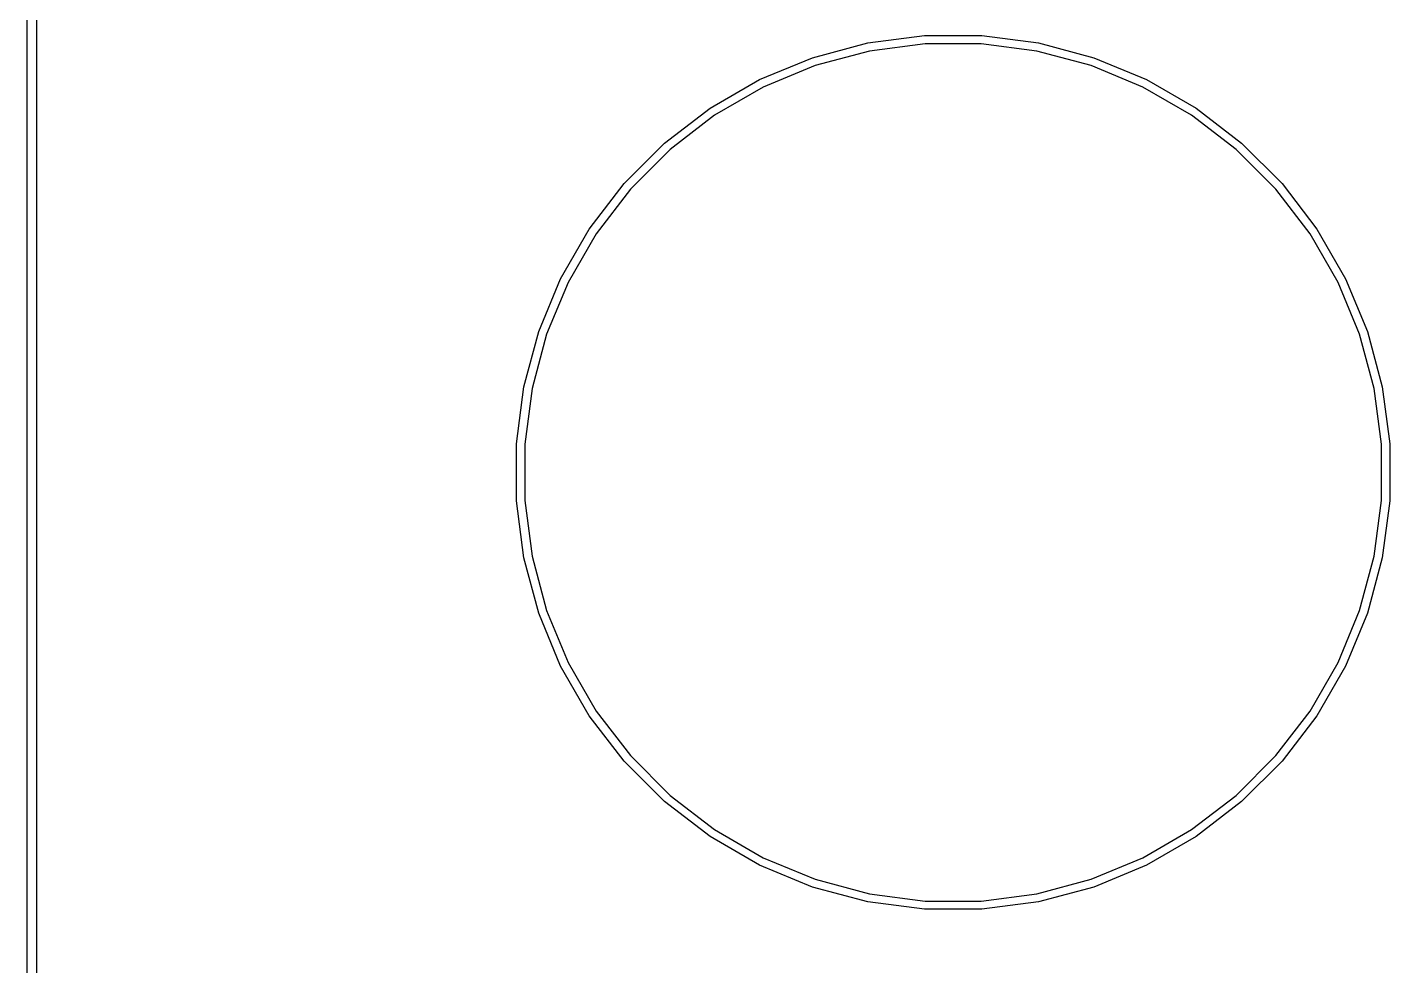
# Model space of a CAD drawing. Header units: inches. Extents: x 1.3 to 5.24, y -7.03 to -1.12.
# Drawn here: x 1.2982 to 1.5894, y -1.4242 to -1.2239 of the extents above; entities that cross this region are included whole.
import ezdxf

# ---------------------------------------------------------------- set-up
doc = ezdxf.new("R2010")
doc.units = ezdxf.units.IN
doc.header["$MEASUREMENT"] = 0
for name, color, linetype, true_color in [('B.Cu', 153, 'CONTINUOUS', 0x4d7fc4), ('B.Mask', 4, 'CONTINUOUS', 0x02ffee), ('B.Paste', 132, 'CONTINUOUS', 0x00c2c2), ('B.Silkscreen', 31, 'CONTINUOUS', 0xe8b2a7), ('Edge.Cuts', 254, 'CONTINUOUS', 0xd0d2cd), ('F.Cu', 13, 'CONTINUOUS', 0xc83434), ('F.Mask', 201, 'CONTINUOUS', 0xd864ff), ('F.Paste', 253, 'CONTINUOUS', 0xb4a09a), ('F.Silkscreen', 41, 'CONTINUOUS', 0xf2eda1), ('In1.Cu', 91, 'CONTINUOUS', 0x7fc87f), ('In2.Cu', 33, 'CONTINUOUS', 0xce7d2c)]:
    doc.layers.add(name, color=color, linetype=linetype, true_color=true_color)

msp = doc.modelspace()

# ---------------------------------------------------------------- linework, layer by layer
at = {"layer": 'B.Cu', "linetype": 'CONTINUOUS'}
for p, q in [((1.29823, -7.02756), (1.29823, -1.12205)), ((1.3002, -1.12303), (1.3002, -7.02657)), ((1.47782, -1.22719), (1.48995, -1.22559)), ((1.48995, -1.22559), (1.50218, -1.22559)), ((1.50218, -1.22559), (1.5143, -1.22719)), ((1.46601, -1.23036), (1.47782, -1.22719)), ((1.49006, -1.22736), (1.47817, -1.22893)), ((1.50206, -1.22736), (1.49006, -1.22736)), ((1.51396, -1.22893), (1.50206, -1.22736)), ((1.5143, -1.22719), (1.52612, -1.23036)), ((1.45471, -1.23504), (1.46601, -1.23036)), ((1.47817, -1.22893), (1.46658, -1.23203)), ((1.52555, -1.23203), (1.51396, -1.22893)), ((1.52612, -1.23036), (1.53742, -1.23504)), ((1.46658, -1.23203), (1.45549, -1.23663)), ((1.53663, -1.23663), (1.52555, -1.23203)), ((1.44412, -1.24115), (1.45471, -1.23504)), ((1.45549, -1.23663), (1.4451, -1.24263)), ((1.54703, -1.24263), (1.53663, -1.23663)), ((1.53742, -1.23504), (1.54801, -1.24115)), ((1.43441, -1.2486), (1.44412, -1.24115)), ((1.4451, -1.24263), (1.43558, -1.24993)), ((1.55655, -1.24993), (1.54703, -1.24263)), ((1.54801, -1.24115), (1.55771, -1.2486)), ((1.42576, -1.25725), (1.43441, -1.2486)), ((1.55771, -1.2486), (1.56636, -1.25725)), ((1.43558, -1.24993), (1.4271, -1.25841)), ((1.56503, -1.25841), (1.55655, -1.24993)), ((1.41832, -1.26695), (1.42576, -1.25725)), ((1.56636, -1.25725), (1.57381, -1.26695)), ((1.4271, -1.25841), (1.41979, -1.26793)), ((1.57234, -1.26793), (1.56503, -1.25841)), ((1.4122, -1.27754), (1.41832, -1.26695)), ((1.41979, -1.26793), (1.41379, -1.27833)), ((1.57833, -1.27833), (1.57234, -1.26793)), ((1.57381, -1.26695), (1.57992, -1.27754)), ((1.40752, -1.28884), (1.4122, -1.27754)), ((1.57992, -1.27754), (1.5846, -1.28884)), ((1.41379, -1.27833), (1.4092, -1.28941)), ((1.58293, -1.28941), (1.57833, -1.27833)), ((1.40436, -1.30066), (1.40752, -1.28884)), ((1.4092, -1.28941), (1.40609, -1.301)), ((1.58603, -1.301), (1.58293, -1.28941)), ((1.5846, -1.28884), (1.58777, -1.30066)), ((1.40276, -1.31278), (1.40436, -1.30066)), ((1.40609, -1.301), (1.40453, -1.3129)), ((1.5876, -1.3129), (1.58603, -1.301)), ((1.58777, -1.30066), (1.58937, -1.31278)), ((1.40276, -1.3129), (1.40276, -1.31278)), ((1.40276, -1.32501), (1.40276, -1.3129)), ((1.40453, -1.3129), (1.40453, -1.3249)), ((1.5876, -1.3249), (1.5876, -1.3129)), ((1.58937, -1.31278), (1.58937, -1.32501)), ((1.40436, -1.33714), (1.40276, -1.32501)), ((1.40453, -1.3249), (1.40609, -1.33679)), ((1.58603, -1.33679), (1.5876, -1.3249)), ((1.58937, -1.32501), (1.58777, -1.33714)), ((1.40752, -1.34895), (1.40436, -1.33714)), ((1.40609, -1.33679), (1.4092, -1.34838)), ((1.58293, -1.34838), (1.58603, -1.33679)), ((1.58777, -1.33714), (1.5846, -1.34895)), ((1.4122, -1.36025), (1.40752, -1.34895)), ((1.4092, -1.34838), (1.41379, -1.35947)), ((1.57833, -1.35947), (1.58293, -1.34838)), ((1.5846, -1.34895), (1.57992, -1.36025)), ((1.41379, -1.35947), (1.41979, -1.36986)), ((1.57234, -1.36986), (1.57833, -1.35947)), ((1.41832, -1.37085), (1.4122, -1.36025)), ((1.57992, -1.36025), (1.57381, -1.37085)), ((1.42576, -1.38055), (1.41832, -1.37085)), ((1.41979, -1.36986), (1.4271, -1.37938)), ((1.56503, -1.37938), (1.57234, -1.36986)), ((1.57381, -1.37085), (1.56636, -1.38055)), ((1.4271, -1.37938), (1.43558, -1.38787)), ((1.55655, -1.38787), (1.56503, -1.37938)), ((1.43441, -1.3892), (1.42576, -1.38055)), ((1.56636, -1.38055), (1.55771, -1.3892)), ((1.43558, -1.38787), (1.4451, -1.39517)), ((1.54703, -1.39517), (1.55655, -1.38787)), ((1.44412, -1.39664), (1.43441, -1.3892)), ((1.55771, -1.3892), (1.54801, -1.39664)), ((1.45471, -1.40276), (1.44412, -1.39664)), ((1.4451, -1.39517), (1.45549, -1.40117)), ((1.53663, -1.40117), (1.54703, -1.39517)), ((1.54801, -1.39664), (1.53742, -1.40276)), ((1.46601, -1.40744), (1.45471, -1.40276)), ((1.45549, -1.40117), (1.46658, -1.40576)), ((1.52555, -1.40576), (1.53663, -1.40117)), ((1.53742, -1.40276), (1.52612, -1.40744)), ((1.46658, -1.40576), (1.47817, -1.40887)), ((1.51396, -1.40887), (1.52555, -1.40576)), ((1.47782, -1.4106), (1.46601, -1.40744)), ((1.47817, -1.40887), (1.49006, -1.41043)), ((1.50206, -1.41043), (1.51396, -1.40887)), ((1.52612, -1.40744), (1.5143, -1.4106)), ((1.48995, -1.4122), (1.47782, -1.4106)), ((1.49006, -1.41043), (1.50206, -1.41043)), ((1.5143, -1.4106), (1.50218, -1.4122)), ((1.50218, -1.4122), (1.48995, -1.4122))]:
    msp.add_line(p, q, dxfattribs=at)
at = {"layer": 'B.Mask', "linetype": 'CONTINUOUS'}
for p, q in [((1.29823, -7.02756), (1.29823, -1.12205)), ((1.3002, -1.12303), (1.3002, -7.02657)), ((1.47782, -1.22719), (1.48995, -1.22559)), ((1.48995, -1.22559), (1.50218, -1.22559)), ((1.50218, -1.22559), (1.5143, -1.22719)), ((1.46601, -1.23036), (1.47782, -1.22719)), ((1.49006, -1.22736), (1.47817, -1.22893)), ((1.50206, -1.22736), (1.49006, -1.22736)), ((1.51396, -1.22893), (1.50206, -1.22736)), ((1.5143, -1.22719), (1.52612, -1.23036)), ((1.45471, -1.23504), (1.46601, -1.23036)), ((1.47817, -1.22893), (1.46658, -1.23203)), ((1.52555, -1.23203), (1.51396, -1.22893)), ((1.52612, -1.23036), (1.53742, -1.23504)), ((1.46658, -1.23203), (1.45549, -1.23663)), ((1.53663, -1.23663), (1.52555, -1.23203)), ((1.44412, -1.24115), (1.45471, -1.23504)), ((1.45549, -1.23663), (1.4451, -1.24263)), ((1.54703, -1.24263), (1.53663, -1.23663)), ((1.53742, -1.23504), (1.54801, -1.24115)), ((1.43441, -1.2486), (1.44412, -1.24115)), ((1.4451, -1.24263), (1.43558, -1.24993)), ((1.55655, -1.24993), (1.54703, -1.24263)), ((1.54801, -1.24115), (1.55771, -1.2486)), ((1.42576, -1.25725), (1.43441, -1.2486)), ((1.55771, -1.2486), (1.56636, -1.25725)), ((1.43558, -1.24993), (1.4271, -1.25841)), ((1.56503, -1.25841), (1.55655, -1.24993)), ((1.41832, -1.26695), (1.42576, -1.25725)), ((1.56636, -1.25725), (1.57381, -1.26695)), ((1.4271, -1.25841), (1.41979, -1.26793)), ((1.57234, -1.26793), (1.56503, -1.25841)), ((1.4122, -1.27754), (1.41832, -1.26695)), ((1.41979, -1.26793), (1.41379, -1.27833)), ((1.57833, -1.27833), (1.57234, -1.26793)), ((1.57381, -1.26695), (1.57992, -1.27754)), ((1.40752, -1.28884), (1.4122, -1.27754)), ((1.57992, -1.27754), (1.5846, -1.28884)), ((1.41379, -1.27833), (1.4092, -1.28941)), ((1.58293, -1.28941), (1.57833, -1.27833)), ((1.40436, -1.30066), (1.40752, -1.28884)), ((1.4092, -1.28941), (1.40609, -1.301)), ((1.58603, -1.301), (1.58293, -1.28941)), ((1.5846, -1.28884), (1.58777, -1.30066)), ((1.40276, -1.31278), (1.40436, -1.30066)), ((1.40609, -1.301), (1.40453, -1.3129)), ((1.5876, -1.3129), (1.58603, -1.301)), ((1.58777, -1.30066), (1.58937, -1.31278)), ((1.40276, -1.3129), (1.40276, -1.31278)), ((1.40276, -1.32501), (1.40276, -1.3129)), ((1.40453, -1.3129), (1.40453, -1.3249)), ((1.5876, -1.3249), (1.5876, -1.3129)), ((1.58937, -1.31278), (1.58937, -1.32501)), ((1.40436, -1.33714), (1.40276, -1.32501)), ((1.40453, -1.3249), (1.40609, -1.33679)), ((1.58603, -1.33679), (1.5876, -1.3249)), ((1.58937, -1.32501), (1.58777, -1.33714)), ((1.40752, -1.34895), (1.40436, -1.33714)), ((1.40609, -1.33679), (1.4092, -1.34838)), ((1.58293, -1.34838), (1.58603, -1.33679)), ((1.58777, -1.33714), (1.5846, -1.34895)), ((1.4122, -1.36025), (1.40752, -1.34895)), ((1.4092, -1.34838), (1.41379, -1.35947)), ((1.57833, -1.35947), (1.58293, -1.34838)), ((1.5846, -1.34895), (1.57992, -1.36025)), ((1.41379, -1.35947), (1.41979, -1.36986)), ((1.57234, -1.36986), (1.57833, -1.35947)), ((1.41832, -1.37085), (1.4122, -1.36025)), ((1.57992, -1.36025), (1.57381, -1.37085)), ((1.42576, -1.38055), (1.41832, -1.37085)), ((1.41979, -1.36986), (1.4271, -1.37938)), ((1.56503, -1.37938), (1.57234, -1.36986)), ((1.57381, -1.37085), (1.56636, -1.38055)), ((1.4271, -1.37938), (1.43558, -1.38787)), ((1.55655, -1.38787), (1.56503, -1.37938)), ((1.43441, -1.3892), (1.42576, -1.38055)), ((1.56636, -1.38055), (1.55771, -1.3892)), ((1.43558, -1.38787), (1.4451, -1.39517)), ((1.54703, -1.39517), (1.55655, -1.38787)), ((1.44412, -1.39664), (1.43441, -1.3892)), ((1.55771, -1.3892), (1.54801, -1.39664)), ((1.45471, -1.40276), (1.44412, -1.39664)), ((1.4451, -1.39517), (1.45549, -1.40117)), ((1.53663, -1.40117), (1.54703, -1.39517)), ((1.54801, -1.39664), (1.53742, -1.40276)), ((1.46601, -1.40744), (1.45471, -1.40276)), ((1.45549, -1.40117), (1.46658, -1.40576)), ((1.52555, -1.40576), (1.53663, -1.40117)), ((1.53742, -1.40276), (1.52612, -1.40744)), ((1.46658, -1.40576), (1.47817, -1.40887)), ((1.51396, -1.40887), (1.52555, -1.40576)), ((1.47782, -1.4106), (1.46601, -1.40744)), ((1.47817, -1.40887), (1.49006, -1.41043)), ((1.50206, -1.41043), (1.51396, -1.40887)), ((1.52612, -1.40744), (1.5143, -1.4106)), ((1.48995, -1.4122), (1.47782, -1.4106)), ((1.49006, -1.41043), (1.50206, -1.41043)), ((1.5143, -1.4106), (1.50218, -1.4122)), ((1.50218, -1.4122), (1.48995, -1.4122))]:
    msp.add_line(p, q, dxfattribs=at)
at = {"layer": 'B.Paste', "linetype": 'CONTINUOUS'}
for p, q in [((1.29823, -7.02756), (1.29823, -1.12205)), ((1.3002, -1.12303), (1.3002, -7.02657)), ((1.47782, -1.22719), (1.48995, -1.22559)), ((1.48995, -1.22559), (1.50218, -1.22559)), ((1.50218, -1.22559), (1.5143, -1.22719)), ((1.46601, -1.23036), (1.47782, -1.22719)), ((1.49006, -1.22736), (1.47817, -1.22893)), ((1.50206, -1.22736), (1.49006, -1.22736)), ((1.51396, -1.22893), (1.50206, -1.22736)), ((1.5143, -1.22719), (1.52612, -1.23036)), ((1.45471, -1.23504), (1.46601, -1.23036)), ((1.47817, -1.22893), (1.46658, -1.23203)), ((1.52555, -1.23203), (1.51396, -1.22893)), ((1.52612, -1.23036), (1.53742, -1.23504)), ((1.46658, -1.23203), (1.45549, -1.23663)), ((1.53663, -1.23663), (1.52555, -1.23203)), ((1.44412, -1.24115), (1.45471, -1.23504)), ((1.45549, -1.23663), (1.4451, -1.24263)), ((1.54703, -1.24263), (1.53663, -1.23663)), ((1.53742, -1.23504), (1.54801, -1.24115)), ((1.43441, -1.2486), (1.44412, -1.24115)), ((1.4451, -1.24263), (1.43558, -1.24993)), ((1.55655, -1.24993), (1.54703, -1.24263)), ((1.54801, -1.24115), (1.55771, -1.2486)), ((1.42576, -1.25725), (1.43441, -1.2486)), ((1.55771, -1.2486), (1.56636, -1.25725)), ((1.43558, -1.24993), (1.4271, -1.25841)), ((1.56503, -1.25841), (1.55655, -1.24993)), ((1.41832, -1.26695), (1.42576, -1.25725)), ((1.56636, -1.25725), (1.57381, -1.26695)), ((1.4271, -1.25841), (1.41979, -1.26793)), ((1.57234, -1.26793), (1.56503, -1.25841)), ((1.4122, -1.27754), (1.41832, -1.26695)), ((1.41979, -1.26793), (1.41379, -1.27833)), ((1.57833, -1.27833), (1.57234, -1.26793)), ((1.57381, -1.26695), (1.57992, -1.27754)), ((1.40752, -1.28884), (1.4122, -1.27754)), ((1.57992, -1.27754), (1.5846, -1.28884)), ((1.41379, -1.27833), (1.4092, -1.28941)), ((1.58293, -1.28941), (1.57833, -1.27833)), ((1.40436, -1.30066), (1.40752, -1.28884)), ((1.4092, -1.28941), (1.40609, -1.301)), ((1.58603, -1.301), (1.58293, -1.28941)), ((1.5846, -1.28884), (1.58777, -1.30066)), ((1.40276, -1.31278), (1.40436, -1.30066)), ((1.40609, -1.301), (1.40453, -1.3129)), ((1.5876, -1.3129), (1.58603, -1.301)), ((1.58777, -1.30066), (1.58937, -1.31278)), ((1.40276, -1.3129), (1.40276, -1.31278)), ((1.40276, -1.32501), (1.40276, -1.3129)), ((1.40453, -1.3129), (1.40453, -1.3249)), ((1.5876, -1.3249), (1.5876, -1.3129)), ((1.58937, -1.31278), (1.58937, -1.32501)), ((1.40436, -1.33714), (1.40276, -1.32501)), ((1.40453, -1.3249), (1.40609, -1.33679)), ((1.58603, -1.33679), (1.5876, -1.3249)), ((1.58937, -1.32501), (1.58777, -1.33714)), ((1.40752, -1.34895), (1.40436, -1.33714)), ((1.40609, -1.33679), (1.4092, -1.34838)), ((1.58293, -1.34838), (1.58603, -1.33679)), ((1.58777, -1.33714), (1.5846, -1.34895)), ((1.4122, -1.36025), (1.40752, -1.34895)), ((1.4092, -1.34838), (1.41379, -1.35947)), ((1.57833, -1.35947), (1.58293, -1.34838)), ((1.5846, -1.34895), (1.57992, -1.36025)), ((1.41379, -1.35947), (1.41979, -1.36986)), ((1.57234, -1.36986), (1.57833, -1.35947)), ((1.41832, -1.37085), (1.4122, -1.36025)), ((1.57992, -1.36025), (1.57381, -1.37085)), ((1.42576, -1.38055), (1.41832, -1.37085)), ((1.41979, -1.36986), (1.4271, -1.37938)), ((1.56503, -1.37938), (1.57234, -1.36986)), ((1.57381, -1.37085), (1.56636, -1.38055)), ((1.4271, -1.37938), (1.43558, -1.38787)), ((1.55655, -1.38787), (1.56503, -1.37938)), ((1.43441, -1.3892), (1.42576, -1.38055)), ((1.56636, -1.38055), (1.55771, -1.3892)), ((1.43558, -1.38787), (1.4451, -1.39517)), ((1.54703, -1.39517), (1.55655, -1.38787)), ((1.44412, -1.39664), (1.43441, -1.3892)), ((1.55771, -1.3892), (1.54801, -1.39664)), ((1.45471, -1.40276), (1.44412, -1.39664)), ((1.4451, -1.39517), (1.45549, -1.40117)), ((1.53663, -1.40117), (1.54703, -1.39517)), ((1.54801, -1.39664), (1.53742, -1.40276)), ((1.46601, -1.40744), (1.45471, -1.40276)), ((1.45549, -1.40117), (1.46658, -1.40576)), ((1.52555, -1.40576), (1.53663, -1.40117)), ((1.53742, -1.40276), (1.52612, -1.40744)), ((1.46658, -1.40576), (1.47817, -1.40887)), ((1.51396, -1.40887), (1.52555, -1.40576)), ((1.47782, -1.4106), (1.46601, -1.40744)), ((1.47817, -1.40887), (1.49006, -1.41043)), ((1.50206, -1.41043), (1.51396, -1.40887)), ((1.52612, -1.40744), (1.5143, -1.4106)), ((1.48995, -1.4122), (1.47782, -1.4106)), ((1.49006, -1.41043), (1.50206, -1.41043)), ((1.5143, -1.4106), (1.50218, -1.4122)), ((1.50218, -1.4122), (1.48995, -1.4122))]:
    msp.add_line(p, q, dxfattribs=at)
at = {"layer": 'B.Silkscreen', "linetype": 'CONTINUOUS'}
for p, q in [((1.29823, -7.02756), (1.29823, -1.12205)), ((1.3002, -1.12303), (1.3002, -7.02657)), ((1.47782, -1.22719), (1.48995, -1.22559)), ((1.48995, -1.22559), (1.50218, -1.22559)), ((1.50218, -1.22559), (1.5143, -1.22719)), ((1.46601, -1.23036), (1.47782, -1.22719)), ((1.49006, -1.22736), (1.47817, -1.22893)), ((1.50206, -1.22736), (1.49006, -1.22736)), ((1.51396, -1.22893), (1.50206, -1.22736)), ((1.5143, -1.22719), (1.52612, -1.23036)), ((1.45471, -1.23504), (1.46601, -1.23036)), ((1.47817, -1.22893), (1.46658, -1.23203)), ((1.52555, -1.23203), (1.51396, -1.22893)), ((1.52612, -1.23036), (1.53742, -1.23504)), ((1.46658, -1.23203), (1.45549, -1.23663)), ((1.53663, -1.23663), (1.52555, -1.23203)), ((1.44412, -1.24115), (1.45471, -1.23504)), ((1.45549, -1.23663), (1.4451, -1.24263)), ((1.54703, -1.24263), (1.53663, -1.23663)), ((1.53742, -1.23504), (1.54801, -1.24115)), ((1.43441, -1.2486), (1.44412, -1.24115)), ((1.4451, -1.24263), (1.43558, -1.24993)), ((1.55655, -1.24993), (1.54703, -1.24263)), ((1.54801, -1.24115), (1.55771, -1.2486)), ((1.42576, -1.25725), (1.43441, -1.2486)), ((1.55771, -1.2486), (1.56636, -1.25725)), ((1.43558, -1.24993), (1.4271, -1.25841)), ((1.56503, -1.25841), (1.55655, -1.24993)), ((1.41832, -1.26695), (1.42576, -1.25725)), ((1.56636, -1.25725), (1.57381, -1.26695)), ((1.4271, -1.25841), (1.41979, -1.26793)), ((1.57234, -1.26793), (1.56503, -1.25841)), ((1.4122, -1.27754), (1.41832, -1.26695)), ((1.41979, -1.26793), (1.41379, -1.27833)), ((1.57833, -1.27833), (1.57234, -1.26793)), ((1.57381, -1.26695), (1.57992, -1.27754)), ((1.40752, -1.28884), (1.4122, -1.27754)), ((1.57992, -1.27754), (1.5846, -1.28884)), ((1.41379, -1.27833), (1.4092, -1.28941)), ((1.58293, -1.28941), (1.57833, -1.27833)), ((1.40436, -1.30066), (1.40752, -1.28884)), ((1.4092, -1.28941), (1.40609, -1.301)), ((1.58603, -1.301), (1.58293, -1.28941)), ((1.5846, -1.28884), (1.58777, -1.30066)), ((1.40276, -1.31278), (1.40436, -1.30066)), ((1.40609, -1.301), (1.40453, -1.3129)), ((1.5876, -1.3129), (1.58603, -1.301)), ((1.58777, -1.30066), (1.58937, -1.31278)), ((1.40276, -1.3129), (1.40276, -1.31278)), ((1.40276, -1.32501), (1.40276, -1.3129)), ((1.40453, -1.3129), (1.40453, -1.3249)), ((1.5876, -1.3249), (1.5876, -1.3129)), ((1.58937, -1.31278), (1.58937, -1.32501)), ((1.40436, -1.33714), (1.40276, -1.32501)), ((1.40453, -1.3249), (1.40609, -1.33679)), ((1.58603, -1.33679), (1.5876, -1.3249)), ((1.58937, -1.32501), (1.58777, -1.33714)), ((1.40752, -1.34895), (1.40436, -1.33714)), ((1.40609, -1.33679), (1.4092, -1.34838)), ((1.58293, -1.34838), (1.58603, -1.33679)), ((1.58777, -1.33714), (1.5846, -1.34895)), ((1.4122, -1.36025), (1.40752, -1.34895)), ((1.4092, -1.34838), (1.41379, -1.35947)), ((1.57833, -1.35947), (1.58293, -1.34838)), ((1.5846, -1.34895), (1.57992, -1.36025)), ((1.41379, -1.35947), (1.41979, -1.36986)), ((1.57234, -1.36986), (1.57833, -1.35947)), ((1.41832, -1.37085), (1.4122, -1.36025)), ((1.57992, -1.36025), (1.57381, -1.37085)), ((1.42576, -1.38055), (1.41832, -1.37085)), ((1.41979, -1.36986), (1.4271, -1.37938)), ((1.56503, -1.37938), (1.57234, -1.36986)), ((1.57381, -1.37085), (1.56636, -1.38055)), ((1.4271, -1.37938), (1.43558, -1.38787)), ((1.55655, -1.38787), (1.56503, -1.37938)), ((1.43441, -1.3892), (1.42576, -1.38055)), ((1.56636, -1.38055), (1.55771, -1.3892)), ((1.43558, -1.38787), (1.4451, -1.39517)), ((1.54703, -1.39517), (1.55655, -1.38787)), ((1.44412, -1.39664), (1.43441, -1.3892)), ((1.55771, -1.3892), (1.54801, -1.39664)), ((1.45471, -1.40276), (1.44412, -1.39664)), ((1.4451, -1.39517), (1.45549, -1.40117)), ((1.53663, -1.40117), (1.54703, -1.39517)), ((1.54801, -1.39664), (1.53742, -1.40276)), ((1.46601, -1.40744), (1.45471, -1.40276)), ((1.45549, -1.40117), (1.46658, -1.40576)), ((1.52555, -1.40576), (1.53663, -1.40117)), ((1.53742, -1.40276), (1.52612, -1.40744)), ((1.46658, -1.40576), (1.47817, -1.40887)), ((1.51396, -1.40887), (1.52555, -1.40576)), ((1.47782, -1.4106), (1.46601, -1.40744)), ((1.47817, -1.40887), (1.49006, -1.41043)), ((1.50206, -1.41043), (1.51396, -1.40887)), ((1.52612, -1.40744), (1.5143, -1.4106)), ((1.48995, -1.4122), (1.47782, -1.4106)), ((1.49006, -1.41043), (1.50206, -1.41043)), ((1.5143, -1.4106), (1.50218, -1.4122)), ((1.50218, -1.4122), (1.48995, -1.4122))]:
    msp.add_line(p, q, dxfattribs=at)
at = {"layer": 'Edge.Cuts', "linetype": 'CONTINUOUS'}
for p, q in [((1.29823, -7.02756), (1.29823, -1.12205)), ((1.3002, -1.12303), (1.3002, -7.02657)), ((1.47782, -1.22719), (1.48995, -1.22559)), ((1.48995, -1.22559), (1.50218, -1.22559)), ((1.50218, -1.22559), (1.5143, -1.22719)), ((1.46601, -1.23036), (1.47782, -1.22719)), ((1.49006, -1.22736), (1.47817, -1.22893)), ((1.50206, -1.22736), (1.49006, -1.22736)), ((1.51396, -1.22893), (1.50206, -1.22736)), ((1.5143, -1.22719), (1.52612, -1.23036)), ((1.45471, -1.23504), (1.46601, -1.23036)), ((1.47817, -1.22893), (1.46658, -1.23203)), ((1.52555, -1.23203), (1.51396, -1.22893)), ((1.52612, -1.23036), (1.53742, -1.23504)), ((1.46658, -1.23203), (1.45549, -1.23663)), ((1.53663, -1.23663), (1.52555, -1.23203)), ((1.44412, -1.24115), (1.45471, -1.23504)), ((1.45549, -1.23663), (1.4451, -1.24263)), ((1.54703, -1.24263), (1.53663, -1.23663)), ((1.53742, -1.23504), (1.54801, -1.24115)), ((1.43441, -1.2486), (1.44412, -1.24115)), ((1.4451, -1.24263), (1.43558, -1.24993)), ((1.55655, -1.24993), (1.54703, -1.24263)), ((1.54801, -1.24115), (1.55771, -1.2486)), ((1.42576, -1.25725), (1.43441, -1.2486)), ((1.55771, -1.2486), (1.56636, -1.25725)), ((1.43558, -1.24993), (1.4271, -1.25841)), ((1.56503, -1.25841), (1.55655, -1.24993)), ((1.41832, -1.26695), (1.42576, -1.25725)), ((1.56636, -1.25725), (1.57381, -1.26695)), ((1.4271, -1.25841), (1.41979, -1.26793)), ((1.57234, -1.26793), (1.56503, -1.25841)), ((1.4122, -1.27754), (1.41832, -1.26695)), ((1.41979, -1.26793), (1.41379, -1.27833)), ((1.57833, -1.27833), (1.57234, -1.26793)), ((1.57381, -1.26695), (1.57992, -1.27754)), ((1.40752, -1.28884), (1.4122, -1.27754)), ((1.57992, -1.27754), (1.5846, -1.28884)), ((1.41379, -1.27833), (1.4092, -1.28941)), ((1.58293, -1.28941), (1.57833, -1.27833)), ((1.40436, -1.30066), (1.40752, -1.28884)), ((1.4092, -1.28941), (1.40609, -1.301)), ((1.58603, -1.301), (1.58293, -1.28941)), ((1.5846, -1.28884), (1.58777, -1.30066)), ((1.40276, -1.31278), (1.40436, -1.30066)), ((1.40609, -1.301), (1.40453, -1.3129)), ((1.5876, -1.3129), (1.58603, -1.301)), ((1.58777, -1.30066), (1.58937, -1.31278)), ((1.40276, -1.3129), (1.40276, -1.31278)), ((1.40276, -1.32501), (1.40276, -1.3129)), ((1.40453, -1.3129), (1.40453, -1.3249)), ((1.5876, -1.3249), (1.5876, -1.3129)), ((1.58937, -1.31278), (1.58937, -1.32501)), ((1.40436, -1.33714), (1.40276, -1.32501)), ((1.40453, -1.3249), (1.40609, -1.33679)), ((1.58603, -1.33679), (1.5876, -1.3249)), ((1.58937, -1.32501), (1.58777, -1.33714)), ((1.40752, -1.34895), (1.40436, -1.33714)), ((1.40609, -1.33679), (1.4092, -1.34838)), ((1.58293, -1.34838), (1.58603, -1.33679)), ((1.58777, -1.33714), (1.5846, -1.34895)), ((1.4122, -1.36025), (1.40752, -1.34895)), ((1.4092, -1.34838), (1.41379, -1.35947)), ((1.57833, -1.35947), (1.58293, -1.34838)), ((1.5846, -1.34895), (1.57992, -1.36025)), ((1.41379, -1.35947), (1.41979, -1.36986)), ((1.57234, -1.36986), (1.57833, -1.35947)), ((1.41832, -1.37085), (1.4122, -1.36025)), ((1.57992, -1.36025), (1.57381, -1.37085)), ((1.42576, -1.38055), (1.41832, -1.37085)), ((1.41979, -1.36986), (1.4271, -1.37938)), ((1.56503, -1.37938), (1.57234, -1.36986)), ((1.57381, -1.37085), (1.56636, -1.38055)), ((1.4271, -1.37938), (1.43558, -1.38787)), ((1.55655, -1.38787), (1.56503, -1.37938)), ((1.43441, -1.3892), (1.42576, -1.38055)), ((1.56636, -1.38055), (1.55771, -1.3892)), ((1.43558, -1.38787), (1.4451, -1.39517)), ((1.54703, -1.39517), (1.55655, -1.38787)), ((1.44412, -1.39664), (1.43441, -1.3892)), ((1.55771, -1.3892), (1.54801, -1.39664)), ((1.45471, -1.40276), (1.44412, -1.39664)), ((1.4451, -1.39517), (1.45549, -1.40117)), ((1.53663, -1.40117), (1.54703, -1.39517)), ((1.54801, -1.39664), (1.53742, -1.40276)), ((1.46601, -1.40744), (1.45471, -1.40276)), ((1.45549, -1.40117), (1.46658, -1.40576)), ((1.52555, -1.40576), (1.53663, -1.40117)), ((1.53742, -1.40276), (1.52612, -1.40744)), ((1.46658, -1.40576), (1.47817, -1.40887)), ((1.51396, -1.40887), (1.52555, -1.40576)), ((1.47782, -1.4106), (1.46601, -1.40744)), ((1.47817, -1.40887), (1.49006, -1.41043)), ((1.50206, -1.41043), (1.51396, -1.40887)), ((1.52612, -1.40744), (1.5143, -1.4106)), ((1.48995, -1.4122), (1.47782, -1.4106)), ((1.49006, -1.41043), (1.50206, -1.41043)), ((1.5143, -1.4106), (1.50218, -1.4122)), ((1.50218, -1.4122), (1.48995, -1.4122))]:
    msp.add_line(p, q, dxfattribs=at)
at = {"layer": 'F.Cu', "linetype": 'CONTINUOUS'}
for p, q in [((1.29823, -7.02756), (1.29823, -1.12205)), ((1.3002, -1.12303), (1.3002, -7.02657)), ((1.47782, -1.22719), (1.48995, -1.22559)), ((1.48995, -1.22559), (1.50218, -1.22559)), ((1.50218, -1.22559), (1.5143, -1.22719)), ((1.46601, -1.23036), (1.47782, -1.22719)), ((1.49006, -1.22736), (1.47817, -1.22893)), ((1.50206, -1.22736), (1.49006, -1.22736)), ((1.51396, -1.22893), (1.50206, -1.22736)), ((1.5143, -1.22719), (1.52612, -1.23036)), ((1.45471, -1.23504), (1.46601, -1.23036)), ((1.47817, -1.22893), (1.46658, -1.23203)), ((1.52555, -1.23203), (1.51396, -1.22893)), ((1.52612, -1.23036), (1.53742, -1.23504)), ((1.46658, -1.23203), (1.45549, -1.23663)), ((1.53663, -1.23663), (1.52555, -1.23203)), ((1.44412, -1.24115), (1.45471, -1.23504)), ((1.45549, -1.23663), (1.4451, -1.24263)), ((1.54703, -1.24263), (1.53663, -1.23663)), ((1.53742, -1.23504), (1.54801, -1.24115)), ((1.43441, -1.2486), (1.44412, -1.24115)), ((1.4451, -1.24263), (1.43558, -1.24993)), ((1.55655, -1.24993), (1.54703, -1.24263)), ((1.54801, -1.24115), (1.55771, -1.2486)), ((1.42576, -1.25725), (1.43441, -1.2486)), ((1.55771, -1.2486), (1.56636, -1.25725)), ((1.43558, -1.24993), (1.4271, -1.25841)), ((1.56503, -1.25841), (1.55655, -1.24993)), ((1.41832, -1.26695), (1.42576, -1.25725)), ((1.56636, -1.25725), (1.57381, -1.26695)), ((1.4271, -1.25841), (1.41979, -1.26793)), ((1.57234, -1.26793), (1.56503, -1.25841)), ((1.4122, -1.27754), (1.41832, -1.26695)), ((1.41979, -1.26793), (1.41379, -1.27833)), ((1.57833, -1.27833), (1.57234, -1.26793)), ((1.57381, -1.26695), (1.57992, -1.27754)), ((1.40752, -1.28884), (1.4122, -1.27754)), ((1.57992, -1.27754), (1.5846, -1.28884)), ((1.41379, -1.27833), (1.4092, -1.28941)), ((1.58293, -1.28941), (1.57833, -1.27833)), ((1.40436, -1.30066), (1.40752, -1.28884)), ((1.4092, -1.28941), (1.40609, -1.301)), ((1.58603, -1.301), (1.58293, -1.28941)), ((1.5846, -1.28884), (1.58777, -1.30066)), ((1.40276, -1.31278), (1.40436, -1.30066)), ((1.40609, -1.301), (1.40453, -1.3129)), ((1.5876, -1.3129), (1.58603, -1.301)), ((1.58777, -1.30066), (1.58937, -1.31278)), ((1.40276, -1.3129), (1.40276, -1.31278)), ((1.40276, -1.32501), (1.40276, -1.3129)), ((1.40453, -1.3129), (1.40453, -1.3249)), ((1.5876, -1.3249), (1.5876, -1.3129)), ((1.58937, -1.31278), (1.58937, -1.32501)), ((1.40436, -1.33714), (1.40276, -1.32501)), ((1.40453, -1.3249), (1.40609, -1.33679)), ((1.58603, -1.33679), (1.5876, -1.3249)), ((1.58937, -1.32501), (1.58777, -1.33714)), ((1.40752, -1.34895), (1.40436, -1.33714)), ((1.40609, -1.33679), (1.4092, -1.34838)), ((1.58293, -1.34838), (1.58603, -1.33679)), ((1.58777, -1.33714), (1.5846, -1.34895)), ((1.4122, -1.36025), (1.40752, -1.34895)), ((1.4092, -1.34838), (1.41379, -1.35947)), ((1.57833, -1.35947), (1.58293, -1.34838)), ((1.5846, -1.34895), (1.57992, -1.36025)), ((1.41379, -1.35947), (1.41979, -1.36986)), ((1.57234, -1.36986), (1.57833, -1.35947)), ((1.41832, -1.37085), (1.4122, -1.36025)), ((1.57992, -1.36025), (1.57381, -1.37085)), ((1.42576, -1.38055), (1.41832, -1.37085)), ((1.41979, -1.36986), (1.4271, -1.37938)), ((1.56503, -1.37938), (1.57234, -1.36986)), ((1.57381, -1.37085), (1.56636, -1.38055)), ((1.4271, -1.37938), (1.43558, -1.38787)), ((1.55655, -1.38787), (1.56503, -1.37938)), ((1.43441, -1.3892), (1.42576, -1.38055)), ((1.56636, -1.38055), (1.55771, -1.3892)), ((1.43558, -1.38787), (1.4451, -1.39517)), ((1.54703, -1.39517), (1.55655, -1.38787)), ((1.44412, -1.39664), (1.43441, -1.3892)), ((1.55771, -1.3892), (1.54801, -1.39664)), ((1.45471, -1.40276), (1.44412, -1.39664)), ((1.4451, -1.39517), (1.45549, -1.40117)), ((1.53663, -1.40117), (1.54703, -1.39517)), ((1.54801, -1.39664), (1.53742, -1.40276)), ((1.46601, -1.40744), (1.45471, -1.40276)), ((1.45549, -1.40117), (1.46658, -1.40576)), ((1.52555, -1.40576), (1.53663, -1.40117)), ((1.53742, -1.40276), (1.52612, -1.40744)), ((1.46658, -1.40576), (1.47817, -1.40887)), ((1.51396, -1.40887), (1.52555, -1.40576)), ((1.47782, -1.4106), (1.46601, -1.40744)), ((1.47817, -1.40887), (1.49006, -1.41043)), ((1.50206, -1.41043), (1.51396, -1.40887)), ((1.52612, -1.40744), (1.5143, -1.4106)), ((1.48995, -1.4122), (1.47782, -1.4106)), ((1.49006, -1.41043), (1.50206, -1.41043)), ((1.5143, -1.4106), (1.50218, -1.4122)), ((1.50218, -1.4122), (1.48995, -1.4122))]:
    msp.add_line(p, q, dxfattribs=at)
at = {"layer": 'F.Mask', "linetype": 'CONTINUOUS'}
for p, q in [((1.29823, -7.02756), (1.29823, -1.12205)), ((1.3002, -1.12303), (1.3002, -7.02657)), ((1.47782, -1.22719), (1.48995, -1.22559)), ((1.48995, -1.22559), (1.50218, -1.22559)), ((1.50218, -1.22559), (1.5143, -1.22719)), ((1.46601, -1.23036), (1.47782, -1.22719)), ((1.49006, -1.22736), (1.47817, -1.22893)), ((1.50206, -1.22736), (1.49006, -1.22736)), ((1.51396, -1.22893), (1.50206, -1.22736)), ((1.5143, -1.22719), (1.52612, -1.23036)), ((1.45471, -1.23504), (1.46601, -1.23036)), ((1.47817, -1.22893), (1.46658, -1.23203)), ((1.52555, -1.23203), (1.51396, -1.22893)), ((1.52612, -1.23036), (1.53742, -1.23504)), ((1.46658, -1.23203), (1.45549, -1.23663)), ((1.53663, -1.23663), (1.52555, -1.23203)), ((1.44412, -1.24115), (1.45471, -1.23504)), ((1.45549, -1.23663), (1.4451, -1.24263)), ((1.54703, -1.24263), (1.53663, -1.23663)), ((1.53742, -1.23504), (1.54801, -1.24115)), ((1.43441, -1.2486), (1.44412, -1.24115)), ((1.4451, -1.24263), (1.43558, -1.24993)), ((1.55655, -1.24993), (1.54703, -1.24263)), ((1.54801, -1.24115), (1.55771, -1.2486)), ((1.42576, -1.25725), (1.43441, -1.2486)), ((1.55771, -1.2486), (1.56636, -1.25725)), ((1.43558, -1.24993), (1.4271, -1.25841)), ((1.56503, -1.25841), (1.55655, -1.24993)), ((1.41832, -1.26695), (1.42576, -1.25725)), ((1.56636, -1.25725), (1.57381, -1.26695)), ((1.4271, -1.25841), (1.41979, -1.26793)), ((1.57234, -1.26793), (1.56503, -1.25841)), ((1.4122, -1.27754), (1.41832, -1.26695)), ((1.41979, -1.26793), (1.41379, -1.27833)), ((1.57833, -1.27833), (1.57234, -1.26793)), ((1.57381, -1.26695), (1.57992, -1.27754)), ((1.40752, -1.28884), (1.4122, -1.27754)), ((1.57992, -1.27754), (1.5846, -1.28884)), ((1.41379, -1.27833), (1.4092, -1.28941)), ((1.58293, -1.28941), (1.57833, -1.27833)), ((1.40436, -1.30066), (1.40752, -1.28884)), ((1.4092, -1.28941), (1.40609, -1.301)), ((1.58603, -1.301), (1.58293, -1.28941)), ((1.5846, -1.28884), (1.58777, -1.30066)), ((1.40276, -1.31278), (1.40436, -1.30066)), ((1.40609, -1.301), (1.40453, -1.3129)), ((1.5876, -1.3129), (1.58603, -1.301)), ((1.58777, -1.30066), (1.58937, -1.31278)), ((1.40276, -1.3129), (1.40276, -1.31278)), ((1.40276, -1.32501), (1.40276, -1.3129)), ((1.40453, -1.3129), (1.40453, -1.3249)), ((1.5876, -1.3249), (1.5876, -1.3129)), ((1.58937, -1.31278), (1.58937, -1.32501)), ((1.40436, -1.33714), (1.40276, -1.32501)), ((1.40453, -1.3249), (1.40609, -1.33679)), ((1.58603, -1.33679), (1.5876, -1.3249)), ((1.58937, -1.32501), (1.58777, -1.33714)), ((1.40752, -1.34895), (1.40436, -1.33714)), ((1.40609, -1.33679), (1.4092, -1.34838)), ((1.58293, -1.34838), (1.58603, -1.33679)), ((1.58777, -1.33714), (1.5846, -1.34895)), ((1.4122, -1.36025), (1.40752, -1.34895)), ((1.4092, -1.34838), (1.41379, -1.35947)), ((1.57833, -1.35947), (1.58293, -1.34838)), ((1.5846, -1.34895), (1.57992, -1.36025)), ((1.41379, -1.35947), (1.41979, -1.36986)), ((1.57234, -1.36986), (1.57833, -1.35947)), ((1.41832, -1.37085), (1.4122, -1.36025)), ((1.57992, -1.36025), (1.57381, -1.37085)), ((1.42576, -1.38055), (1.41832, -1.37085)), ((1.41979, -1.36986), (1.4271, -1.37938)), ((1.56503, -1.37938), (1.57234, -1.36986)), ((1.57381, -1.37085), (1.56636, -1.38055)), ((1.4271, -1.37938), (1.43558, -1.38787)), ((1.55655, -1.38787), (1.56503, -1.37938)), ((1.43441, -1.3892), (1.42576, -1.38055)), ((1.56636, -1.38055), (1.55771, -1.3892)), ((1.43558, -1.38787), (1.4451, -1.39517)), ((1.54703, -1.39517), (1.55655, -1.38787)), ((1.44412, -1.39664), (1.43441, -1.3892)), ((1.55771, -1.3892), (1.54801, -1.39664)), ((1.45471, -1.40276), (1.44412, -1.39664)), ((1.4451, -1.39517), (1.45549, -1.40117)), ((1.53663, -1.40117), (1.54703, -1.39517)), ((1.54801, -1.39664), (1.53742, -1.40276)), ((1.46601, -1.40744), (1.45471, -1.40276)), ((1.45549, -1.40117), (1.46658, -1.40576)), ((1.52555, -1.40576), (1.53663, -1.40117)), ((1.53742, -1.40276), (1.52612, -1.40744)), ((1.46658, -1.40576), (1.47817, -1.40887)), ((1.51396, -1.40887), (1.52555, -1.40576)), ((1.47782, -1.4106), (1.46601, -1.40744)), ((1.47817, -1.40887), (1.49006, -1.41043)), ((1.50206, -1.41043), (1.51396, -1.40887)), ((1.52612, -1.40744), (1.5143, -1.4106)), ((1.48995, -1.4122), (1.47782, -1.4106)), ((1.49006, -1.41043), (1.50206, -1.41043)), ((1.5143, -1.4106), (1.50218, -1.4122)), ((1.50218, -1.4122), (1.48995, -1.4122))]:
    msp.add_line(p, q, dxfattribs=at)
at = {"layer": 'F.Paste', "linetype": 'CONTINUOUS'}
for p, q in [((1.29823, -7.02756), (1.29823, -1.12205)), ((1.3002, -1.12303), (1.3002, -7.02657)), ((1.47782, -1.22719), (1.48995, -1.22559)), ((1.48995, -1.22559), (1.50218, -1.22559)), ((1.50218, -1.22559), (1.5143, -1.22719)), ((1.46601, -1.23036), (1.47782, -1.22719)), ((1.49006, -1.22736), (1.47817, -1.22893)), ((1.50206, -1.22736), (1.49006, -1.22736)), ((1.51396, -1.22893), (1.50206, -1.22736)), ((1.5143, -1.22719), (1.52612, -1.23036)), ((1.45471, -1.23504), (1.46601, -1.23036)), ((1.47817, -1.22893), (1.46658, -1.23203)), ((1.52555, -1.23203), (1.51396, -1.22893)), ((1.52612, -1.23036), (1.53742, -1.23504)), ((1.46658, -1.23203), (1.45549, -1.23663)), ((1.53663, -1.23663), (1.52555, -1.23203)), ((1.44412, -1.24115), (1.45471, -1.23504)), ((1.45549, -1.23663), (1.4451, -1.24263)), ((1.54703, -1.24263), (1.53663, -1.23663)), ((1.53742, -1.23504), (1.54801, -1.24115)), ((1.43441, -1.2486), (1.44412, -1.24115)), ((1.4451, -1.24263), (1.43558, -1.24993)), ((1.55655, -1.24993), (1.54703, -1.24263)), ((1.54801, -1.24115), (1.55771, -1.2486)), ((1.42576, -1.25725), (1.43441, -1.2486)), ((1.55771, -1.2486), (1.56636, -1.25725)), ((1.43558, -1.24993), (1.4271, -1.25841)), ((1.56503, -1.25841), (1.55655, -1.24993)), ((1.41832, -1.26695), (1.42576, -1.25725)), ((1.56636, -1.25725), (1.57381, -1.26695)), ((1.4271, -1.25841), (1.41979, -1.26793)), ((1.57234, -1.26793), (1.56503, -1.25841)), ((1.4122, -1.27754), (1.41832, -1.26695)), ((1.41979, -1.26793), (1.41379, -1.27833)), ((1.57833, -1.27833), (1.57234, -1.26793)), ((1.57381, -1.26695), (1.57992, -1.27754)), ((1.40752, -1.28884), (1.4122, -1.27754)), ((1.57992, -1.27754), (1.5846, -1.28884)), ((1.41379, -1.27833), (1.4092, -1.28941)), ((1.58293, -1.28941), (1.57833, -1.27833)), ((1.40436, -1.30066), (1.40752, -1.28884)), ((1.4092, -1.28941), (1.40609, -1.301)), ((1.58603, -1.301), (1.58293, -1.28941)), ((1.5846, -1.28884), (1.58777, -1.30066)), ((1.40276, -1.31278), (1.40436, -1.30066)), ((1.40609, -1.301), (1.40453, -1.3129)), ((1.5876, -1.3129), (1.58603, -1.301)), ((1.58777, -1.30066), (1.58937, -1.31278)), ((1.40276, -1.3129), (1.40276, -1.31278)), ((1.40276, -1.32501), (1.40276, -1.3129)), ((1.40453, -1.3129), (1.40453, -1.3249)), ((1.5876, -1.3249), (1.5876, -1.3129)), ((1.58937, -1.31278), (1.58937, -1.32501)), ((1.40436, -1.33714), (1.40276, -1.32501)), ((1.40453, -1.3249), (1.40609, -1.33679)), ((1.58603, -1.33679), (1.5876, -1.3249)), ((1.58937, -1.32501), (1.58777, -1.33714)), ((1.40752, -1.34895), (1.40436, -1.33714)), ((1.40609, -1.33679), (1.4092, -1.34838)), ((1.58293, -1.34838), (1.58603, -1.33679)), ((1.58777, -1.33714), (1.5846, -1.34895)), ((1.4122, -1.36025), (1.40752, -1.34895)), ((1.4092, -1.34838), (1.41379, -1.35947)), ((1.57833, -1.35947), (1.58293, -1.34838)), ((1.5846, -1.34895), (1.57992, -1.36025)), ((1.41379, -1.35947), (1.41979, -1.36986)), ((1.57234, -1.36986), (1.57833, -1.35947)), ((1.41832, -1.37085), (1.4122, -1.36025)), ((1.57992, -1.36025), (1.57381, -1.37085)), ((1.42576, -1.38055), (1.41832, -1.37085)), ((1.41979, -1.36986), (1.4271, -1.37938)), ((1.56503, -1.37938), (1.57234, -1.36986)), ((1.57381, -1.37085), (1.56636, -1.38055)), ((1.4271, -1.37938), (1.43558, -1.38787)), ((1.55655, -1.38787), (1.56503, -1.37938)), ((1.43441, -1.3892), (1.42576, -1.38055)), ((1.56636, -1.38055), (1.55771, -1.3892)), ((1.43558, -1.38787), (1.4451, -1.39517)), ((1.54703, -1.39517), (1.55655, -1.38787)), ((1.44412, -1.39664), (1.43441, -1.3892)), ((1.55771, -1.3892), (1.54801, -1.39664)), ((1.45471, -1.40276), (1.44412, -1.39664)), ((1.4451, -1.39517), (1.45549, -1.40117)), ((1.53663, -1.40117), (1.54703, -1.39517)), ((1.54801, -1.39664), (1.53742, -1.40276)), ((1.46601, -1.40744), (1.45471, -1.40276)), ((1.45549, -1.40117), (1.46658, -1.40576)), ((1.52555, -1.40576), (1.53663, -1.40117)), ((1.53742, -1.40276), (1.52612, -1.40744)), ((1.46658, -1.40576), (1.47817, -1.40887)), ((1.51396, -1.40887), (1.52555, -1.40576)), ((1.47782, -1.4106), (1.46601, -1.40744)), ((1.47817, -1.40887), (1.49006, -1.41043)), ((1.50206, -1.41043), (1.51396, -1.40887)), ((1.52612, -1.40744), (1.5143, -1.4106)), ((1.48995, -1.4122), (1.47782, -1.4106)), ((1.49006, -1.41043), (1.50206, -1.41043)), ((1.5143, -1.4106), (1.50218, -1.4122)), ((1.50218, -1.4122), (1.48995, -1.4122))]:
    msp.add_line(p, q, dxfattribs=at)
at = {"layer": 'F.Silkscreen', "linetype": 'CONTINUOUS'}
for p, q in [((1.29823, -7.02756), (1.29823, -1.12205)), ((1.3002, -1.12303), (1.3002, -7.02657)), ((1.47782, -1.22719), (1.48995, -1.22559)), ((1.48995, -1.22559), (1.50218, -1.22559)), ((1.50218, -1.22559), (1.5143, -1.22719)), ((1.46601, -1.23036), (1.47782, -1.22719)), ((1.49006, -1.22736), (1.47817, -1.22893)), ((1.50206, -1.22736), (1.49006, -1.22736)), ((1.51396, -1.22893), (1.50206, -1.22736)), ((1.5143, -1.22719), (1.52612, -1.23036)), ((1.45471, -1.23504), (1.46601, -1.23036)), ((1.47817, -1.22893), (1.46658, -1.23203)), ((1.52555, -1.23203), (1.51396, -1.22893)), ((1.52612, -1.23036), (1.53742, -1.23504)), ((1.46658, -1.23203), (1.45549, -1.23663)), ((1.53663, -1.23663), (1.52555, -1.23203)), ((1.44412, -1.24115), (1.45471, -1.23504)), ((1.45549, -1.23663), (1.4451, -1.24263)), ((1.54703, -1.24263), (1.53663, -1.23663)), ((1.53742, -1.23504), (1.54801, -1.24115)), ((1.43441, -1.2486), (1.44412, -1.24115)), ((1.4451, -1.24263), (1.43558, -1.24993)), ((1.55655, -1.24993), (1.54703, -1.24263)), ((1.54801, -1.24115), (1.55771, -1.2486)), ((1.42576, -1.25725), (1.43441, -1.2486)), ((1.55771, -1.2486), (1.56636, -1.25725)), ((1.43558, -1.24993), (1.4271, -1.25841)), ((1.56503, -1.25841), (1.55655, -1.24993)), ((1.41832, -1.26695), (1.42576, -1.25725)), ((1.56636, -1.25725), (1.57381, -1.26695)), ((1.4271, -1.25841), (1.41979, -1.26793)), ((1.57234, -1.26793), (1.56503, -1.25841)), ((1.4122, -1.27754), (1.41832, -1.26695)), ((1.41979, -1.26793), (1.41379, -1.27833)), ((1.57833, -1.27833), (1.57234, -1.26793)), ((1.57381, -1.26695), (1.57992, -1.27754)), ((1.40752, -1.28884), (1.4122, -1.27754)), ((1.57992, -1.27754), (1.5846, -1.28884)), ((1.41379, -1.27833), (1.4092, -1.28941)), ((1.58293, -1.28941), (1.57833, -1.27833)), ((1.40436, -1.30066), (1.40752, -1.28884)), ((1.4092, -1.28941), (1.40609, -1.301)), ((1.58603, -1.301), (1.58293, -1.28941)), ((1.5846, -1.28884), (1.58777, -1.30066)), ((1.40276, -1.31278), (1.40436, -1.30066)), ((1.40609, -1.301), (1.40453, -1.3129)), ((1.5876, -1.3129), (1.58603, -1.301)), ((1.58777, -1.30066), (1.58937, -1.31278)), ((1.40276, -1.3129), (1.40276, -1.31278)), ((1.40276, -1.32501), (1.40276, -1.3129)), ((1.40453, -1.3129), (1.40453, -1.3249)), ((1.5876, -1.3249), (1.5876, -1.3129)), ((1.58937, -1.31278), (1.58937, -1.32501)), ((1.40436, -1.33714), (1.40276, -1.32501)), ((1.40453, -1.3249), (1.40609, -1.33679)), ((1.58603, -1.33679), (1.5876, -1.3249)), ((1.58937, -1.32501), (1.58777, -1.33714)), ((1.40752, -1.34895), (1.40436, -1.33714)), ((1.40609, -1.33679), (1.4092, -1.34838)), ((1.58293, -1.34838), (1.58603, -1.33679)), ((1.58777, -1.33714), (1.5846, -1.34895)), ((1.4122, -1.36025), (1.40752, -1.34895)), ((1.4092, -1.34838), (1.41379, -1.35947)), ((1.57833, -1.35947), (1.58293, -1.34838)), ((1.5846, -1.34895), (1.57992, -1.36025)), ((1.41379, -1.35947), (1.41979, -1.36986)), ((1.57234, -1.36986), (1.57833, -1.35947)), ((1.41832, -1.37085), (1.4122, -1.36025)), ((1.57992, -1.36025), (1.57381, -1.37085)), ((1.42576, -1.38055), (1.41832, -1.37085)), ((1.41979, -1.36986), (1.4271, -1.37938)), ((1.56503, -1.37938), (1.57234, -1.36986)), ((1.57381, -1.37085), (1.56636, -1.38055)), ((1.4271, -1.37938), (1.43558, -1.38787)), ((1.55655, -1.38787), (1.56503, -1.37938)), ((1.43441, -1.3892), (1.42576, -1.38055)), ((1.56636, -1.38055), (1.55771, -1.3892)), ((1.43558, -1.38787), (1.4451, -1.39517)), ((1.54703, -1.39517), (1.55655, -1.38787)), ((1.44412, -1.39664), (1.43441, -1.3892)), ((1.55771, -1.3892), (1.54801, -1.39664)), ((1.45471, -1.40276), (1.44412, -1.39664)), ((1.4451, -1.39517), (1.45549, -1.40117)), ((1.53663, -1.40117), (1.54703, -1.39517)), ((1.54801, -1.39664), (1.53742, -1.40276)), ((1.46601, -1.40744), (1.45471, -1.40276)), ((1.45549, -1.40117), (1.46658, -1.40576)), ((1.52555, -1.40576), (1.53663, -1.40117)), ((1.53742, -1.40276), (1.52612, -1.40744)), ((1.46658, -1.40576), (1.47817, -1.40887)), ((1.51396, -1.40887), (1.52555, -1.40576)), ((1.47782, -1.4106), (1.46601, -1.40744)), ((1.47817, -1.40887), (1.49006, -1.41043)), ((1.50206, -1.41043), (1.51396, -1.40887)), ((1.52612, -1.40744), (1.5143, -1.4106)), ((1.48995, -1.4122), (1.47782, -1.4106)), ((1.49006, -1.41043), (1.50206, -1.41043)), ((1.5143, -1.4106), (1.50218, -1.4122)), ((1.50218, -1.4122), (1.48995, -1.4122))]:
    msp.add_line(p, q, dxfattribs=at)
at = {"layer": 'In1.Cu', "linetype": 'CONTINUOUS'}
for p, q in [((1.29823, -7.02756), (1.29823, -1.12205)), ((1.3002, -1.12303), (1.3002, -7.02657)), ((1.47782, -1.22719), (1.48995, -1.22559)), ((1.48995, -1.22559), (1.50218, -1.22559)), ((1.50218, -1.22559), (1.5143, -1.22719)), ((1.46601, -1.23036), (1.47782, -1.22719)), ((1.49006, -1.22736), (1.47817, -1.22893)), ((1.50206, -1.22736), (1.49006, -1.22736)), ((1.51396, -1.22893), (1.50206, -1.22736)), ((1.5143, -1.22719), (1.52612, -1.23036)), ((1.45471, -1.23504), (1.46601, -1.23036)), ((1.47817, -1.22893), (1.46658, -1.23203)), ((1.52555, -1.23203), (1.51396, -1.22893)), ((1.52612, -1.23036), (1.53742, -1.23504)), ((1.46658, -1.23203), (1.45549, -1.23663)), ((1.53663, -1.23663), (1.52555, -1.23203)), ((1.44412, -1.24115), (1.45471, -1.23504)), ((1.45549, -1.23663), (1.4451, -1.24263)), ((1.54703, -1.24263), (1.53663, -1.23663)), ((1.53742, -1.23504), (1.54801, -1.24115)), ((1.43441, -1.2486), (1.44412, -1.24115)), ((1.4451, -1.24263), (1.43558, -1.24993)), ((1.55655, -1.24993), (1.54703, -1.24263)), ((1.54801, -1.24115), (1.55771, -1.2486)), ((1.42576, -1.25725), (1.43441, -1.2486)), ((1.55771, -1.2486), (1.56636, -1.25725)), ((1.43558, -1.24993), (1.4271, -1.25841)), ((1.56503, -1.25841), (1.55655, -1.24993)), ((1.41832, -1.26695), (1.42576, -1.25725)), ((1.56636, -1.25725), (1.57381, -1.26695)), ((1.4271, -1.25841), (1.41979, -1.26793)), ((1.57234, -1.26793), (1.56503, -1.25841)), ((1.4122, -1.27754), (1.41832, -1.26695)), ((1.41979, -1.26793), (1.41379, -1.27833)), ((1.57833, -1.27833), (1.57234, -1.26793)), ((1.57381, -1.26695), (1.57992, -1.27754)), ((1.40752, -1.28884), (1.4122, -1.27754)), ((1.57992, -1.27754), (1.5846, -1.28884)), ((1.41379, -1.27833), (1.4092, -1.28941)), ((1.58293, -1.28941), (1.57833, -1.27833)), ((1.40436, -1.30066), (1.40752, -1.28884)), ((1.4092, -1.28941), (1.40609, -1.301)), ((1.58603, -1.301), (1.58293, -1.28941)), ((1.5846, -1.28884), (1.58777, -1.30066)), ((1.40276, -1.31278), (1.40436, -1.30066)), ((1.40609, -1.301), (1.40453, -1.3129)), ((1.5876, -1.3129), (1.58603, -1.301)), ((1.58777, -1.30066), (1.58937, -1.31278)), ((1.40276, -1.3129), (1.40276, -1.31278)), ((1.40276, -1.32501), (1.40276, -1.3129)), ((1.40453, -1.3129), (1.40453, -1.3249)), ((1.5876, -1.3249), (1.5876, -1.3129)), ((1.58937, -1.31278), (1.58937, -1.32501)), ((1.40436, -1.33714), (1.40276, -1.32501)), ((1.40453, -1.3249), (1.40609, -1.33679)), ((1.58603, -1.33679), (1.5876, -1.3249)), ((1.58937, -1.32501), (1.58777, -1.33714)), ((1.40752, -1.34895), (1.40436, -1.33714)), ((1.40609, -1.33679), (1.4092, -1.34838)), ((1.58293, -1.34838), (1.58603, -1.33679)), ((1.58777, -1.33714), (1.5846, -1.34895)), ((1.4122, -1.36025), (1.40752, -1.34895)), ((1.4092, -1.34838), (1.41379, -1.35947)), ((1.57833, -1.35947), (1.58293, -1.34838)), ((1.5846, -1.34895), (1.57992, -1.36025)), ((1.41379, -1.35947), (1.41979, -1.36986)), ((1.57234, -1.36986), (1.57833, -1.35947)), ((1.41832, -1.37085), (1.4122, -1.36025)), ((1.57992, -1.36025), (1.57381, -1.37085)), ((1.42576, -1.38055), (1.41832, -1.37085)), ((1.41979, -1.36986), (1.4271, -1.37938)), ((1.56503, -1.37938), (1.57234, -1.36986)), ((1.57381, -1.37085), (1.56636, -1.38055)), ((1.4271, -1.37938), (1.43558, -1.38787)), ((1.55655, -1.38787), (1.56503, -1.37938)), ((1.43441, -1.3892), (1.42576, -1.38055)), ((1.56636, -1.38055), (1.55771, -1.3892)), ((1.43558, -1.38787), (1.4451, -1.39517)), ((1.54703, -1.39517), (1.55655, -1.38787)), ((1.44412, -1.39664), (1.43441, -1.3892)), ((1.55771, -1.3892), (1.54801, -1.39664)), ((1.45471, -1.40276), (1.44412, -1.39664)), ((1.4451, -1.39517), (1.45549, -1.40117)), ((1.53663, -1.40117), (1.54703, -1.39517)), ((1.54801, -1.39664), (1.53742, -1.40276)), ((1.46601, -1.40744), (1.45471, -1.40276)), ((1.45549, -1.40117), (1.46658, -1.40576)), ((1.52555, -1.40576), (1.53663, -1.40117)), ((1.53742, -1.40276), (1.52612, -1.40744)), ((1.46658, -1.40576), (1.47817, -1.40887)), ((1.51396, -1.40887), (1.52555, -1.40576)), ((1.47782, -1.4106), (1.46601, -1.40744)), ((1.47817, -1.40887), (1.49006, -1.41043)), ((1.50206, -1.41043), (1.51396, -1.40887)), ((1.52612, -1.40744), (1.5143, -1.4106)), ((1.48995, -1.4122), (1.47782, -1.4106)), ((1.49006, -1.41043), (1.50206, -1.41043)), ((1.5143, -1.4106), (1.50218, -1.4122)), ((1.50218, -1.4122), (1.48995, -1.4122))]:
    msp.add_line(p, q, dxfattribs=at)
at = {"layer": 'In2.Cu', "linetype": 'CONTINUOUS'}
for p, q in [((1.29823, -7.02756), (1.29823, -1.12205)), ((1.3002, -1.12303), (1.3002, -7.02657)), ((1.47782, -1.22719), (1.48995, -1.22559)), ((1.48995, -1.22559), (1.50218, -1.22559)), ((1.50218, -1.22559), (1.5143, -1.22719)), ((1.46601, -1.23036), (1.47782, -1.22719)), ((1.49006, -1.22736), (1.47817, -1.22893)), ((1.50206, -1.22736), (1.49006, -1.22736)), ((1.51396, -1.22893), (1.50206, -1.22736)), ((1.5143, -1.22719), (1.52612, -1.23036)), ((1.45471, -1.23504), (1.46601, -1.23036)), ((1.47817, -1.22893), (1.46658, -1.23203)), ((1.52555, -1.23203), (1.51396, -1.22893)), ((1.52612, -1.23036), (1.53742, -1.23504)), ((1.46658, -1.23203), (1.45549, -1.23663)), ((1.53663, -1.23663), (1.52555, -1.23203)), ((1.44412, -1.24115), (1.45471, -1.23504)), ((1.45549, -1.23663), (1.4451, -1.24263)), ((1.54703, -1.24263), (1.53663, -1.23663)), ((1.53742, -1.23504), (1.54801, -1.24115)), ((1.43441, -1.2486), (1.44412, -1.24115)), ((1.4451, -1.24263), (1.43558, -1.24993)), ((1.55655, -1.24993), (1.54703, -1.24263)), ((1.54801, -1.24115), (1.55771, -1.2486)), ((1.42576, -1.25725), (1.43441, -1.2486)), ((1.55771, -1.2486), (1.56636, -1.25725)), ((1.43558, -1.24993), (1.4271, -1.25841)), ((1.56503, -1.25841), (1.55655, -1.24993)), ((1.41832, -1.26695), (1.42576, -1.25725)), ((1.56636, -1.25725), (1.57381, -1.26695)), ((1.4271, -1.25841), (1.41979, -1.26793)), ((1.57234, -1.26793), (1.56503, -1.25841)), ((1.4122, -1.27754), (1.41832, -1.26695)), ((1.41979, -1.26793), (1.41379, -1.27833)), ((1.57833, -1.27833), (1.57234, -1.26793)), ((1.57381, -1.26695), (1.57992, -1.27754)), ((1.40752, -1.28884), (1.4122, -1.27754)), ((1.57992, -1.27754), (1.5846, -1.28884)), ((1.41379, -1.27833), (1.4092, -1.28941)), ((1.58293, -1.28941), (1.57833, -1.27833)), ((1.40436, -1.30066), (1.40752, -1.28884)), ((1.4092, -1.28941), (1.40609, -1.301)), ((1.58603, -1.301), (1.58293, -1.28941)), ((1.5846, -1.28884), (1.58777, -1.30066)), ((1.40276, -1.31278), (1.40436, -1.30066)), ((1.40609, -1.301), (1.40453, -1.3129)), ((1.5876, -1.3129), (1.58603, -1.301)), ((1.58777, -1.30066), (1.58937, -1.31278)), ((1.40276, -1.3129), (1.40276, -1.31278)), ((1.40276, -1.32501), (1.40276, -1.3129)), ((1.40453, -1.3129), (1.40453, -1.3249)), ((1.5876, -1.3249), (1.5876, -1.3129)), ((1.58937, -1.31278), (1.58937, -1.32501)), ((1.40436, -1.33714), (1.40276, -1.32501)), ((1.40453, -1.3249), (1.40609, -1.33679)), ((1.58603, -1.33679), (1.5876, -1.3249)), ((1.58937, -1.32501), (1.58777, -1.33714)), ((1.40752, -1.34895), (1.40436, -1.33714)), ((1.40609, -1.33679), (1.4092, -1.34838)), ((1.58293, -1.34838), (1.58603, -1.33679)), ((1.58777, -1.33714), (1.5846, -1.34895)), ((1.4122, -1.36025), (1.40752, -1.34895)), ((1.4092, -1.34838), (1.41379, -1.35947)), ((1.57833, -1.35947), (1.58293, -1.34838)), ((1.5846, -1.34895), (1.57992, -1.36025)), ((1.41379, -1.35947), (1.41979, -1.36986)), ((1.57234, -1.36986), (1.57833, -1.35947)), ((1.41832, -1.37085), (1.4122, -1.36025)), ((1.57992, -1.36025), (1.57381, -1.37085)), ((1.42576, -1.38055), (1.41832, -1.37085)), ((1.41979, -1.36986), (1.4271, -1.37938)), ((1.56503, -1.37938), (1.57234, -1.36986)), ((1.57381, -1.37085), (1.56636, -1.38055)), ((1.4271, -1.37938), (1.43558, -1.38787)), ((1.55655, -1.38787), (1.56503, -1.37938)), ((1.43441, -1.3892), (1.42576, -1.38055)), ((1.56636, -1.38055), (1.55771, -1.3892)), ((1.43558, -1.38787), (1.4451, -1.39517)), ((1.54703, -1.39517), (1.55655, -1.38787)), ((1.44412, -1.39664), (1.43441, -1.3892)), ((1.55771, -1.3892), (1.54801, -1.39664)), ((1.45471, -1.40276), (1.44412, -1.39664)), ((1.4451, -1.39517), (1.45549, -1.40117)), ((1.53663, -1.40117), (1.54703, -1.39517)), ((1.54801, -1.39664), (1.53742, -1.40276)), ((1.46601, -1.40744), (1.45471, -1.40276)), ((1.45549, -1.40117), (1.46658, -1.40576)), ((1.52555, -1.40576), (1.53663, -1.40117)), ((1.53742, -1.40276), (1.52612, -1.40744)), ((1.46658, -1.40576), (1.47817, -1.40887)), ((1.51396, -1.40887), (1.52555, -1.40576)), ((1.47782, -1.4106), (1.46601, -1.40744)), ((1.47817, -1.40887), (1.49006, -1.41043)), ((1.50206, -1.41043), (1.51396, -1.40887)), ((1.52612, -1.40744), (1.5143, -1.4106)), ((1.48995, -1.4122), (1.47782, -1.4106)), ((1.49006, -1.41043), (1.50206, -1.41043)), ((1.5143, -1.4106), (1.50218, -1.4122)), ((1.50218, -1.4122), (1.48995, -1.4122))]:
    msp.add_line(p, q, dxfattribs=at)

doc.saveas('drawing.dxf')
